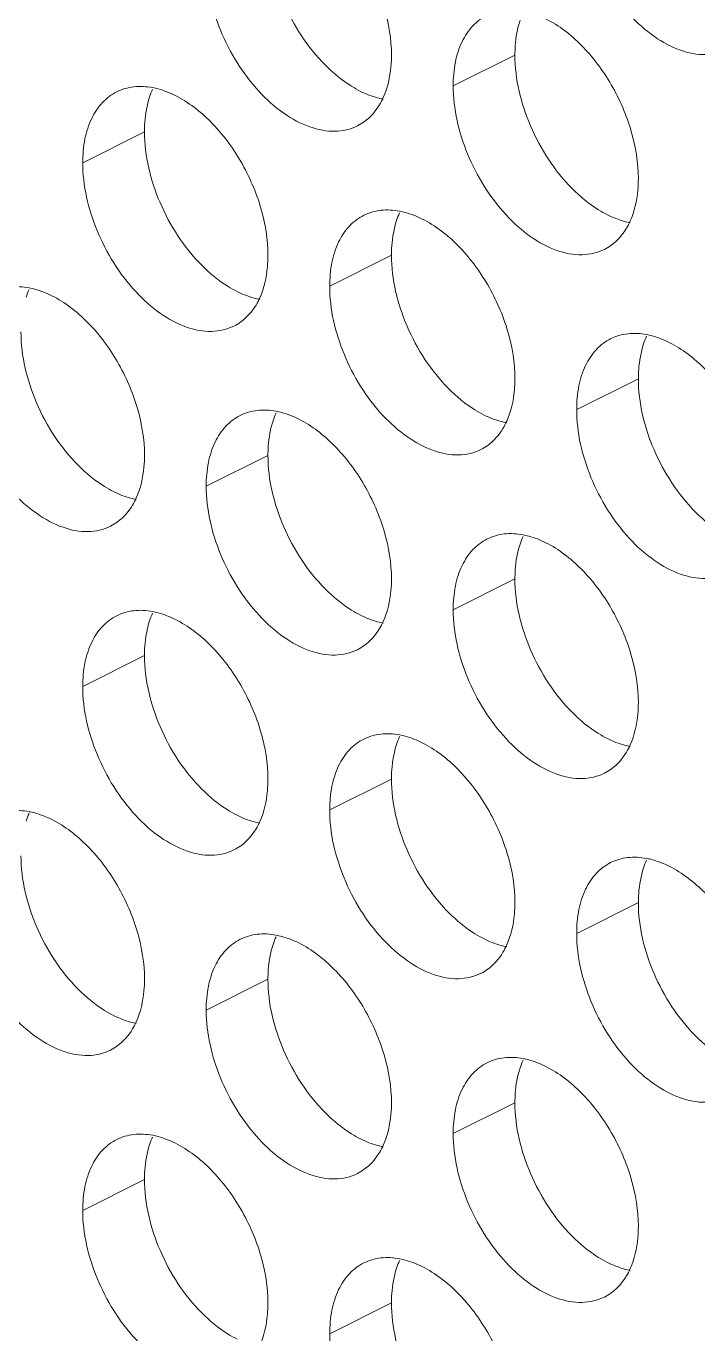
# Model space of a CAD drawing. Header units: millimetres. Extents: x 0 to 2524, y 0 to 1785.
# Drawn here: x 1820.47 to 1826.63, y 826.3 to 838.28 of the extents above; entities that cross this region are included whole.
import ezdxf

# ---------------------------------------------------------------- set-up
doc = ezdxf.new("R2010")
doc.units = ezdxf.units.MM
doc.header["$LTSCALE"] = 0.1
doc.layers.add('标注', color=251, linetype='Continuous', lineweight=9)

msp = doc.modelspace()

# ---------------------------------------------------------------- linework, layer by layer
at = {"layer": '标注'}
for p, q in [((1824.953, 838.014), (1824.387, 837.731)), ((1821.559, 837.311), (1820.993, 837.028)), ((1823.822, 836.18), (1823.256, 835.897)), ((1826.084, 835.049), (1825.519, 834.766)), ((1822.69, 834.346), (1822.124, 834.063)), ((1824.953, 833.214), (1824.387, 832.931)), ((1821.559, 832.511), (1820.993, 832.228)), ((1823.822, 831.38), (1823.256, 831.097)), ((1826.084, 830.249), (1825.519, 829.966)), ((1822.69, 829.546), (1822.124, 829.263)), ((1824.953, 828.414), (1824.387, 828.131)), ((1821.559, 827.711), (1820.993, 827.428)), ((1823.822, 826.58), (1823.256, 826.297))]:
    msp.add_line(p, q, dxfattribs=at)
for centre, radius, start, end in [((1822.303, 837.4), 0.734, 155.8796, 161.7803), ((1823.307, 837.771), 0.453, 296.5256, 305.9034), ((1824.566, 836.269), 0.734, 155.8796, 161.7803), ((1825.57, 836.639), 0.453, 296.5256, 305.9034), ((1821.172, 835.566), 0.734, 155.8796, 161.7803), ((1822.176, 835.936), 0.453, 296.5256, 305.9034), ((1826.829, 835.138), 0.734, 155.8796, 161.7803), ((1823.435, 834.435), 0.734, 155.8796, 161.7803), ((1824.439, 834.805), 0.453, 296.5256, 305.9034), ((1821.044, 834.102), 0.453, 296.5256, 305.9034), ((1825.697, 833.303), 0.734, 155.8796, 161.7803), ((1822.303, 832.6), 0.734, 155.8796, 161.7803), ((1823.307, 832.971), 0.453, 296.5256, 305.9034), ((1824.566, 831.469), 0.734, 155.8796, 161.7803), ((1825.57, 831.839), 0.453, 296.5256, 305.9034), ((1821.172, 830.766), 0.734, 155.8796, 161.7803), ((1822.176, 831.136), 0.453, 296.5256, 305.9034), ((1826.829, 830.338), 0.734, 155.8796, 161.7803), ((1823.435, 829.635), 0.734, 155.8796, 161.7803), ((1824.439, 830.005), 0.453, 296.5256, 305.9034), ((1821.044, 829.302), 0.453, 296.5256, 305.9034), ((1825.697, 828.503), 0.734, 155.8796, 161.7803), ((1822.303, 827.8), 0.734, 155.8796, 161.7803), ((1823.307, 828.171), 0.453, 296.5256, 305.9034), ((1824.566, 826.669), 0.734, 155.8796, 161.7803), ((1825.57, 827.039), 0.453, 296.5256, 305.9034)]:
    msp.add_arc(centre, radius, start, end, dxfattribs=at)
for points, knots in [([(1826.904, 838.068), (1826.841, 838.037), (1826.691, 838.003), (1826.453, 838.051), (1826.215, 838.181), (1825.907, 838.459), (1825.621, 838.922), (1825.519, 839.354), (1825.519, 839.566)], [0, 0, 0, 0, 0.090718, 0.191742, 0.308104, 0.439279, 0.725532, 1, 1, 1, 1]), ([(1822.973, 839.478), (1823.094, 839.417), (1823.324, 839.237), (1823.59, 838.879), (1823.771, 838.46), (1823.822, 838.159), (1823.822, 838.014)], [0, 0, 0, 0, 0.229676, 0.488215, 0.753207, 1, 1, 1, 1]), ([(1823.214, 837.924), (1823.052, 838.086), (1822.801, 838.474), (1822.69, 838.924), (1822.69, 839.146)], [0, 0, 0, 0, 0.508684, 1, 1, 1, 1]), ([(1823.51, 837.365), (1823.447, 837.334), (1823.297, 837.3), (1823.059, 837.348), (1822.821, 837.478), (1822.513, 837.756), (1822.227, 838.219), (1822.124, 838.651), (1822.124, 838.863)], [0, 0, 0, 0, 0.090718, 0.191742, 0.308104, 0.439279, 0.725532, 1, 1, 1, 1]), ([(1824.387, 837.731), (1824.387, 837.804), (1824.399, 837.943), (1824.458, 838.133), (1824.558, 838.286), (1824.65, 838.356), (1824.699, 838.38)], [0, 0, 0, 0, 0.289235, 0.54966, 0.782932, 1, 1, 1, 1]), ([(1824.953, 838.014), (1824.953, 838.043), (1824.957, 838.15), (1824.975, 838.258), (1825, 838.333)], [0, 0, 0, 0, 0.264225, 1, 1, 1, 1]), ([(1825.236, 838.346), (1825.356, 838.286), (1825.587, 838.106), (1825.853, 837.748), (1826.034, 837.329), (1826.084, 837.028), (1826.084, 836.883)], [0, 0, 0, 0, 0.229676, 0.488215, 0.753207, 1, 1, 1, 1]), ([(1823.822, 838.014), (1823.822, 837.979), (1823.816, 837.846), (1823.787, 837.714), (1823.747, 837.625)], [0, 0, 0, 0, 0.268874, 1, 1, 1, 1]), ([(1825.477, 836.792), (1825.315, 836.955), (1825.064, 837.342), (1824.953, 837.793), (1824.953, 838.014)], [0, 0, 0, 0, 0.508684, 1, 1, 1, 1]), ([(1823.539, 837.682), (1823.51, 837.696), (1823.392, 837.763), (1823.287, 837.85), (1823.214, 837.924)], [0, 0, 0, 0, 0.235002, 1, 1, 1, 1]), ([(1821.305, 837.677), (1821.353, 837.702), (1821.463, 837.733), (1821.577, 837.726), (1821.634, 837.716)], [0, 0, 0, 0, 0.482538, 1, 1, 1, 1]), ([(1825.772, 836.234), (1825.71, 836.203), (1825.56, 836.169), (1825.322, 836.216), (1825.084, 836.347), (1824.776, 836.625), (1824.49, 837.087), (1824.387, 837.52), (1824.387, 837.731)], [0, 0, 0, 0, 0.090718, 0.191742, 0.308104, 0.439279, 0.725532, 1, 1, 1, 1]), ([(1820.993, 837.028), (1820.993, 837.101), (1821.005, 837.24), (1821.064, 837.43), (1821.164, 837.583), (1821.256, 837.653), (1821.305, 837.677)], [0, 0, 0, 0, 0.289235, 0.54966, 0.782932, 1, 1, 1, 1]), ([(1821.559, 837.311), (1821.559, 837.34), (1821.562, 837.447), (1821.581, 837.555), (1821.606, 837.63)], [0, 0, 0, 0, 0.264225, 1, 1, 1, 1]), ([(1821.634, 837.716), (1821.651, 837.712), (1821.723, 837.696), (1821.792, 837.668), (1821.842, 837.643)], [0, 0, 0, 0, 0.238696, 1, 1, 1, 1]), ([(1821.842, 837.643), (1821.962, 837.583), (1822.193, 837.403), (1822.459, 837.045), (1822.64, 836.626), (1822.69, 836.325), (1822.69, 836.18)], [0, 0, 0, 0, 0.229676, 0.488215, 0.753207, 1, 1, 1, 1]), ([(1823.746, 837.61), (1823.729, 837.613), (1823.658, 837.63), (1823.589, 837.657), (1823.539, 837.682)], [0, 0, 0, 0, 0.238696, 1, 1, 1, 1]), ([(1823.747, 837.625), (1823.737, 837.602), (1823.693, 837.519), (1823.629, 837.444), (1823.573, 837.404)], [0, 0, 0, 0, 0.265525, 1, 1, 1, 1]), ([(1822.083, 836.089), (1821.921, 836.252), (1821.67, 836.639), (1821.559, 837.09), (1821.559, 837.311)], [0, 0, 0, 0, 0.508684, 1, 1, 1, 1]), ([(1822.378, 835.531), (1822.316, 835.5), (1822.166, 835.466), (1821.928, 835.514), (1821.69, 835.644), (1821.382, 835.922), (1821.096, 836.384), (1820.993, 836.817), (1820.993, 837.028)], [0, 0, 0, 0, 0.090718, 0.191742, 0.308104, 0.439279, 0.725532, 1, 1, 1, 1]), ([(1825.801, 836.551), (1825.773, 836.565), (1825.655, 836.631), (1825.55, 836.719), (1825.477, 836.792)], [0, 0, 0, 0, 0.235002, 1, 1, 1, 1]), ([(1826.084, 836.883), (1826.084, 836.847), (1826.079, 836.715), (1826.049, 836.582), (1826.01, 836.494)], [0, 0, 0, 0, 0.268874, 1, 1, 1, 1]), ([(1823.256, 835.897), (1823.256, 835.97), (1823.268, 836.109), (1823.327, 836.299), (1823.426, 836.451), (1823.519, 836.522), (1823.568, 836.546)], [0, 0, 0, 0, 0.289235, 0.54966, 0.782932, 1, 1, 1, 1]), ([(1823.568, 836.546), (1823.616, 836.57), (1823.726, 836.602), (1823.84, 836.595), (1823.897, 836.584)], [0, 0, 0, 0, 0.482538, 1, 1, 1, 1]), ([(1823.897, 836.584), (1823.914, 836.581), (1823.985, 836.564), (1824.054, 836.537), (1824.104, 836.512)], [0, 0, 0, 0, 0.238696, 1, 1, 1, 1]), ([(1826.009, 836.479), (1825.992, 836.482), (1825.92, 836.498), (1825.851, 836.526), (1825.801, 836.551)], [0, 0, 0, 0, 0.238696, 1, 1, 1, 1]), ([(1823.822, 836.18), (1823.822, 836.208), (1823.825, 836.316), (1823.844, 836.423), (1823.869, 836.498)], [0, 0, 0, 0, 0.264225, 1, 1, 1, 1]), ([(1824.104, 836.512), (1824.225, 836.452), (1824.456, 836.271), (1824.722, 835.913), (1824.903, 835.495), (1824.953, 835.194), (1824.953, 835.049)], [0, 0, 0, 0, 0.229676, 0.488215, 0.753207, 1, 1, 1, 1]), ([(1826.01, 836.494), (1825.999, 836.471), (1825.956, 836.387), (1825.892, 836.313), (1825.836, 836.272)], [0, 0, 0, 0, 0.265525, 1, 1, 1, 1]), ([(1822.69, 836.18), (1822.69, 836.144), (1822.684, 836.012), (1822.655, 835.879), (1822.616, 835.791)], [0, 0, 0, 0, 0.268874, 1, 1, 1, 1]), ([(1824.345, 834.958), (1824.184, 835.121), (1823.933, 835.508), (1823.822, 835.958), (1823.822, 836.18)], [0, 0, 0, 0, 0.508684, 1, 1, 1, 1]), ([(1822.407, 835.848), (1822.379, 835.862), (1822.261, 835.929), (1822.155, 836.016), (1822.083, 836.089)], [0, 0, 0, 0, 0.235002, 1, 1, 1, 1]), ([(1820.174, 835.843), (1820.222, 835.867), (1820.332, 835.899), (1820.446, 835.892), (1820.503, 835.881)], [0, 0, 0, 0, 0.482538, 1, 1, 1, 1]), ([(1820.503, 835.881), (1820.52, 835.878), (1820.591, 835.861), (1820.66, 835.834), (1820.71, 835.809)], [0, 0, 0, 0, 0.238696, 1, 1, 1, 1]), ([(1820.71, 835.809), (1820.831, 835.749), (1821.061, 835.568), (1821.328, 835.21), (1821.509, 834.792), (1821.559, 834.491), (1821.559, 834.346)], [0, 0, 0, 0, 0.229676, 0.488215, 0.753207, 1, 1, 1, 1]), ([(1822.615, 835.776), (1822.598, 835.779), (1822.526, 835.796), (1822.457, 835.823), (1822.407, 835.848)], [0, 0, 0, 0, 0.238696, 1, 1, 1, 1]), ([(1824.641, 834.4), (1824.578, 834.368), (1824.428, 834.334), (1824.191, 834.382), (1823.952, 834.513), (1823.644, 834.79), (1823.358, 835.253), (1823.256, 835.685), (1823.256, 835.897)], [0, 0, 0, 0, 0.090718, 0.191742, 0.308104, 0.439279, 0.725532, 1, 1, 1, 1]), ([(1822.616, 835.791), (1822.605, 835.768), (1822.562, 835.684), (1822.498, 835.61), (1822.442, 835.569)], [0, 0, 0, 0, 0.265525, 1, 1, 1, 1]), ([(1820.951, 834.255), (1820.79, 834.418), (1820.539, 834.805), (1820.427, 835.255), (1820.427, 835.477)], [0, 0, 0, 0, 0.508684, 1, 1, 1, 1]), ([(1825.83, 835.415), (1825.879, 835.439), (1825.989, 835.471), (1826.103, 835.464), (1826.159, 835.453)], [0, 0, 0, 0, 0.482538, 1, 1, 1, 1]), ([(1826.159, 835.453), (1826.177, 835.45), (1826.248, 835.433), (1826.317, 835.406), (1826.367, 835.381)], [0, 0, 0, 0, 0.238696, 1, 1, 1, 1]), ([(1825.519, 834.766), (1825.519, 834.839), (1825.531, 834.978), (1825.59, 835.168), (1825.689, 835.32), (1825.782, 835.39), (1825.83, 835.415)], [0, 0, 0, 0, 0.289235, 0.54966, 0.782932, 1, 1, 1, 1]), ([(1826.084, 835.049), (1826.084, 835.077), (1826.088, 835.184), (1826.107, 835.292), (1826.132, 835.367)], [0, 0, 0, 0, 0.264225, 1, 1, 1, 1]), ([(1826.367, 835.381), (1826.488, 835.32), (1826.718, 835.14), (1826.984, 834.782), (1827.166, 834.363), (1827.216, 834.062), (1827.216, 833.917)], [0, 0, 0, 0, 0.229676, 0.488215, 0.753207, 1, 1, 1, 1]), ([(1821.247, 833.697), (1821.184, 833.665), (1821.034, 833.631), (1820.797, 833.679), (1820.558, 833.81), (1820.25, 834.087), (1819.964, 834.55), (1819.862, 834.983), (1819.862, 835.194)], [0, 0, 0, 0, 0.090718, 0.191742, 0.308104, 0.439279, 0.725532, 1, 1, 1, 1]), ([(1824.953, 835.049), (1824.953, 835.013), (1824.947, 834.881), (1824.918, 834.748), (1824.878, 834.66)], [0, 0, 0, 0, 0.268874, 1, 1, 1, 1]), ([(1826.608, 833.827), (1826.447, 833.989), (1826.196, 834.376), (1826.084, 834.827), (1826.084, 835.049)], [0, 0, 0, 0, 0.508684, 1, 1, 1, 1]), ([(1824.67, 834.716), (1824.642, 834.731), (1824.524, 834.797), (1824.418, 834.884), (1824.345, 834.958)], [0, 0, 0, 0, 0.235002, 1, 1, 1, 1]), ([(1822.436, 834.712), (1822.485, 834.736), (1822.595, 834.768), (1822.708, 834.761), (1822.765, 834.75)], [0, 0, 0, 0, 0.482538, 1, 1, 1, 1]), ([(1822.765, 834.75), (1822.783, 834.747), (1822.854, 834.73), (1822.923, 834.703), (1822.973, 834.678)], [0, 0, 0, 0, 0.238696, 1, 1, 1, 1]), ([(1826.904, 833.268), (1826.841, 833.237), (1826.691, 833.203), (1826.453, 833.251), (1826.215, 833.381), (1825.907, 833.659), (1825.621, 834.122), (1825.519, 834.554), (1825.519, 834.766)], [0, 0, 0, 0, 0.090718, 0.191742, 0.308104, 0.439279, 0.725532, 1, 1, 1, 1]), ([(1822.124, 834.063), (1822.124, 834.136), (1822.136, 834.275), (1822.195, 834.465), (1822.295, 834.617), (1822.387, 834.687), (1822.436, 834.712)], [0, 0, 0, 0, 0.289235, 0.54966, 0.782932, 1, 1, 1, 1]), ([(1822.69, 834.346), (1822.69, 834.374), (1822.694, 834.481), (1822.713, 834.589), (1822.737, 834.664)], [0, 0, 0, 0, 0.264225, 1, 1, 1, 1]), ([(1822.973, 834.678), (1823.094, 834.617), (1823.324, 834.437), (1823.59, 834.079), (1823.771, 833.66), (1823.822, 833.359), (1823.822, 833.214)], [0, 0, 0, 0, 0.229676, 0.488215, 0.753207, 1, 1, 1, 1]), ([(1824.878, 834.644), (1824.861, 834.648), (1824.789, 834.664), (1824.72, 834.691), (1824.67, 834.716)], [0, 0, 0, 0, 0.238696, 1, 1, 1, 1]), ([(1824.878, 834.66), (1824.868, 834.637), (1824.825, 834.553), (1824.761, 834.479), (1824.704, 834.438)], [0, 0, 0, 0, 0.265525, 1, 1, 1, 1]), ([(1821.276, 834.014), (1821.248, 834.028), (1821.13, 834.094), (1821.024, 834.182), (1820.951, 834.255)], [0, 0, 0, 0, 0.235002, 1, 1, 1, 1]), ([(1821.559, 834.346), (1821.559, 834.31), (1821.553, 834.178), (1821.524, 834.045), (1821.484, 833.957)], [0, 0, 0, 0, 0.268874, 1, 1, 1, 1]), ([(1823.214, 833.124), (1823.052, 833.286), (1822.801, 833.674), (1822.69, 834.124), (1822.69, 834.346)], [0, 0, 0, 0, 0.508684, 1, 1, 1, 1]), ([(1821.484, 833.941), (1821.466, 833.945), (1821.395, 833.961), (1821.326, 833.989), (1821.276, 834.014)], [0, 0, 0, 0, 0.238696, 1, 1, 1, 1]), ([(1823.51, 832.565), (1823.447, 832.534), (1823.297, 832.5), (1823.059, 832.548), (1822.821, 832.678), (1822.513, 832.956), (1822.227, 833.419), (1822.124, 833.851), (1822.124, 834.063)], [0, 0, 0, 0, 0.090718, 0.191742, 0.308104, 0.439279, 0.725532, 1, 1, 1, 1]), ([(1821.484, 833.957), (1821.474, 833.934), (1821.431, 833.85), (1821.366, 833.776), (1821.31, 833.735)], [0, 0, 0, 0, 0.265525, 1, 1, 1, 1]), ([(1826.933, 833.585), (1826.904, 833.599), (1826.786, 833.666), (1826.681, 833.753), (1826.608, 833.827)], [0, 0, 0, 0, 0.235002, 1, 1, 1, 1]), ([(1824.387, 832.931), (1824.387, 833.004), (1824.399, 833.143), (1824.458, 833.333), (1824.558, 833.486), (1824.65, 833.556), (1824.699, 833.58)], [0, 0, 0, 0, 0.289235, 0.54966, 0.782932, 1, 1, 1, 1]), ([(1824.699, 833.58), (1824.747, 833.605), (1824.858, 833.636), (1824.971, 833.629), (1825.028, 833.619)], [0, 0, 0, 0, 0.482538, 1, 1, 1, 1]), ([(1824.953, 833.214), (1824.953, 833.243), (1824.957, 833.35), (1824.975, 833.458), (1825, 833.533)], [0, 0, 0, 0, 0.264225, 1, 1, 1, 1]), ([(1825.028, 833.619), (1825.045, 833.615), (1825.117, 833.599), (1825.186, 833.571), (1825.236, 833.546)], [0, 0, 0, 0, 0.238696, 1, 1, 1, 1]), ([(1825.236, 833.546), (1825.356, 833.486), (1825.587, 833.306), (1825.853, 832.948), (1826.034, 832.529), (1826.084, 832.228), (1826.084, 832.083)], [0, 0, 0, 0, 0.229676, 0.488215, 0.753207, 1, 1, 1, 1]), ([(1823.822, 833.214), (1823.822, 833.179), (1823.816, 833.046), (1823.787, 832.914), (1823.747, 832.825)], [0, 0, 0, 0, 0.268874, 1, 1, 1, 1]), ([(1825.477, 831.992), (1825.315, 832.155), (1825.064, 832.542), (1824.953, 832.993), (1824.953, 833.214)], [0, 0, 0, 0, 0.508684, 1, 1, 1, 1]), ([(1823.539, 832.882), (1823.51, 832.896), (1823.392, 832.963), (1823.287, 833.05), (1823.214, 833.124)], [0, 0, 0, 0, 0.235002, 1, 1, 1, 1]), ([(1820.993, 832.228), (1820.993, 832.301), (1821.005, 832.44), (1821.064, 832.63), (1821.164, 832.783), (1821.256, 832.853), (1821.305, 832.877)], [0, 0, 0, 0, 0.289235, 0.54966, 0.782932, 1, 1, 1, 1]), ([(1821.305, 832.877), (1821.353, 832.902), (1821.463, 832.933), (1821.577, 832.926), (1821.634, 832.916)], [0, 0, 0, 0, 0.482538, 1, 1, 1, 1]), ([(1821.559, 832.511), (1821.559, 832.54), (1821.562, 832.647), (1821.581, 832.755), (1821.606, 832.83)], [0, 0, 0, 0, 0.264225, 1, 1, 1, 1]), ([(1821.634, 832.916), (1821.651, 832.912), (1821.723, 832.896), (1821.792, 832.868), (1821.842, 832.843)], [0, 0, 0, 0, 0.238696, 1, 1, 1, 1]), ([(1821.842, 832.843), (1821.962, 832.783), (1822.193, 832.603), (1822.459, 832.245), (1822.64, 831.826), (1822.69, 831.525), (1822.69, 831.38)], [0, 0, 0, 0, 0.229676, 0.488215, 0.753207, 1, 1, 1, 1]), ([(1823.746, 832.81), (1823.729, 832.813), (1823.658, 832.83), (1823.589, 832.857), (1823.539, 832.882)], [0, 0, 0, 0, 0.238696, 1, 1, 1, 1]), ([(1823.747, 832.825), (1823.737, 832.802), (1823.693, 832.719), (1823.629, 832.644), (1823.573, 832.604)], [0, 0, 0, 0, 0.265525, 1, 1, 1, 1]), ([(1825.772, 831.434), (1825.71, 831.403), (1825.56, 831.369), (1825.322, 831.416), (1825.084, 831.547), (1824.776, 831.825), (1824.49, 832.287), (1824.387, 832.72), (1824.387, 832.931)], [0, 0, 0, 0, 0.090718, 0.191742, 0.308104, 0.439279, 0.725532, 1, 1, 1, 1]), ([(1822.083, 831.289), (1821.921, 831.452), (1821.67, 831.839), (1821.559, 832.29), (1821.559, 832.511)], [0, 0, 0, 0, 0.508684, 1, 1, 1, 1]), ([(1822.378, 830.731), (1822.316, 830.7), (1822.166, 830.666), (1821.928, 830.714), (1821.69, 830.844), (1821.382, 831.122), (1821.096, 831.584), (1820.993, 832.017), (1820.993, 832.228)], [0, 0, 0, 0, 0.090718, 0.191742, 0.308104, 0.439279, 0.725532, 1, 1, 1, 1]), ([(1825.801, 831.751), (1825.773, 831.765), (1825.655, 831.831), (1825.55, 831.919), (1825.477, 831.992)], [0, 0, 0, 0, 0.235002, 1, 1, 1, 1]), ([(1826.084, 832.083), (1826.084, 832.047), (1826.079, 831.915), (1826.049, 831.782), (1826.01, 831.694)], [0, 0, 0, 0, 0.268874, 1, 1, 1, 1]), ([(1823.256, 831.097), (1823.256, 831.17), (1823.268, 831.309), (1823.327, 831.499), (1823.426, 831.651), (1823.519, 831.722), (1823.568, 831.746)], [0, 0, 0, 0, 0.289235, 0.54966, 0.782932, 1, 1, 1, 1]), ([(1823.568, 831.746), (1823.616, 831.77), (1823.726, 831.802), (1823.84, 831.795), (1823.897, 831.784)], [0, 0, 0, 0, 0.482538, 1, 1, 1, 1]), ([(1823.897, 831.784), (1823.914, 831.781), (1823.985, 831.764), (1824.054, 831.737), (1824.104, 831.712)], [0, 0, 0, 0, 0.238696, 1, 1, 1, 1]), ([(1826.009, 831.679), (1825.992, 831.682), (1825.92, 831.698), (1825.851, 831.726), (1825.801, 831.751)], [0, 0, 0, 0, 0.238696, 1, 1, 1, 1]), ([(1823.822, 831.38), (1823.822, 831.408), (1823.825, 831.516), (1823.844, 831.623), (1823.869, 831.698)], [0, 0, 0, 0, 0.264225, 1, 1, 1, 1]), ([(1824.104, 831.712), (1824.225, 831.652), (1824.456, 831.471), (1824.722, 831.113), (1824.903, 830.695), (1824.953, 830.394), (1824.953, 830.249)], [0, 0, 0, 0, 0.229676, 0.488215, 0.753207, 1, 1, 1, 1]), ([(1826.01, 831.694), (1825.999, 831.671), (1825.956, 831.587), (1825.892, 831.513), (1825.836, 831.472)], [0, 0, 0, 0, 0.265525, 1, 1, 1, 1]), ([(1822.69, 831.38), (1822.69, 831.344), (1822.684, 831.212), (1822.655, 831.079), (1822.616, 830.991)], [0, 0, 0, 0, 0.268874, 1, 1, 1, 1]), ([(1824.345, 830.158), (1824.184, 830.321), (1823.933, 830.708), (1823.822, 831.158), (1823.822, 831.38)], [0, 0, 0, 0, 0.508684, 1, 1, 1, 1]), ([(1822.407, 831.048), (1822.379, 831.062), (1822.261, 831.129), (1822.155, 831.216), (1822.083, 831.289)], [0, 0, 0, 0, 0.235002, 1, 1, 1, 1]), ([(1820.174, 831.043), (1820.222, 831.067), (1820.332, 831.099), (1820.446, 831.092), (1820.503, 831.081)], [0, 0, 0, 0, 0.482538, 1, 1, 1, 1]), ([(1820.503, 831.081), (1820.52, 831.078), (1820.591, 831.061), (1820.66, 831.034), (1820.71, 831.009)], [0, 0, 0, 0, 0.238696, 1, 1, 1, 1]), ([(1822.615, 830.976), (1822.598, 830.979), (1822.526, 830.996), (1822.457, 831.023), (1822.407, 831.048)], [0, 0, 0, 0, 0.238696, 1, 1, 1, 1]), ([(1824.641, 829.6), (1824.578, 829.568), (1824.428, 829.534), (1824.191, 829.582), (1823.952, 829.713), (1823.644, 829.99), (1823.358, 830.453), (1823.256, 830.885), (1823.256, 831.097)], [0, 0, 0, 0, 0.090718, 0.191742, 0.308104, 0.439279, 0.725532, 1, 1, 1, 1]), ([(1820.71, 831.009), (1820.831, 830.949), (1821.061, 830.768), (1821.328, 830.41), (1821.509, 829.992), (1821.559, 829.691), (1821.559, 829.546)], [0, 0, 0, 0, 0.229676, 0.488215, 0.753207, 1, 1, 1, 1]), ([(1822.616, 830.991), (1822.605, 830.968), (1822.562, 830.884), (1822.498, 830.81), (1822.442, 830.769)], [0, 0, 0, 0, 0.265525, 1, 1, 1, 1]), ([(1820.951, 829.455), (1820.79, 829.618), (1820.539, 830.005), (1820.427, 830.455), (1820.427, 830.677)], [0, 0, 0, 0, 0.508684, 1, 1, 1, 1]), ([(1825.83, 830.615), (1825.879, 830.639), (1825.989, 830.671), (1826.103, 830.664), (1826.159, 830.653)], [0, 0, 0, 0, 0.482538, 1, 1, 1, 1]), ([(1825.519, 829.966), (1825.519, 830.039), (1825.531, 830.178), (1825.59, 830.368), (1825.689, 830.52), (1825.782, 830.59), (1825.83, 830.615)], [0, 0, 0, 0, 0.289235, 0.54966, 0.782932, 1, 1, 1, 1]), ([(1826.084, 830.249), (1826.084, 830.277), (1826.088, 830.384), (1826.107, 830.492), (1826.132, 830.567)], [0, 0, 0, 0, 0.264225, 1, 1, 1, 1]), ([(1826.159, 830.653), (1826.177, 830.65), (1826.248, 830.633), (1826.317, 830.606), (1826.367, 830.581)], [0, 0, 0, 0, 0.238696, 1, 1, 1, 1]), ([(1826.367, 830.581), (1826.488, 830.52), (1826.718, 830.34), (1826.984, 829.982), (1827.166, 829.563), (1827.216, 829.262), (1827.216, 829.117)], [0, 0, 0, 0, 0.229676, 0.488215, 0.753207, 1, 1, 1, 1]), ([(1821.247, 828.897), (1821.184, 828.865), (1821.034, 828.831), (1820.797, 828.879), (1820.558, 829.01), (1820.25, 829.287), (1819.964, 829.75), (1819.862, 830.183), (1819.862, 830.394)], [0, 0, 0, 0, 0.090718, 0.191742, 0.308104, 0.439279, 0.725532, 1, 1, 1, 1]), ([(1824.953, 830.249), (1824.953, 830.213), (1824.947, 830.081), (1824.918, 829.948), (1824.878, 829.86)], [0, 0, 0, 0, 0.268874, 1, 1, 1, 1]), ([(1826.608, 829.027), (1826.447, 829.189), (1826.196, 829.576), (1826.084, 830.027), (1826.084, 830.249)], [0, 0, 0, 0, 0.508684, 1, 1, 1, 1]), ([(1824.67, 829.916), (1824.642, 829.931), (1824.524, 829.997), (1824.418, 830.084), (1824.345, 830.158)], [0, 0, 0, 0, 0.235002, 1, 1, 1, 1]), ([(1822.436, 829.912), (1822.485, 829.936), (1822.595, 829.968), (1822.708, 829.961), (1822.765, 829.95)], [0, 0, 0, 0, 0.482538, 1, 1, 1, 1]), ([(1822.765, 829.95), (1822.783, 829.947), (1822.854, 829.93), (1822.923, 829.903), (1822.973, 829.878)], [0, 0, 0, 0, 0.238696, 1, 1, 1, 1]), ([(1826.904, 828.468), (1826.841, 828.437), (1826.691, 828.403), (1826.453, 828.451), (1826.215, 828.581), (1825.907, 828.859), (1825.621, 829.322), (1825.519, 829.754), (1825.519, 829.966)], [0, 0, 0, 0, 0.090718, 0.191742, 0.308104, 0.439279, 0.725532, 1, 1, 1, 1]), ([(1822.124, 829.263), (1822.124, 829.336), (1822.136, 829.475), (1822.195, 829.665), (1822.295, 829.817), (1822.387, 829.887), (1822.436, 829.912)], [0, 0, 0, 0, 0.289235, 0.54966, 0.782932, 1, 1, 1, 1]), ([(1822.69, 829.546), (1822.69, 829.574), (1822.694, 829.681), (1822.713, 829.789), (1822.737, 829.864)], [0, 0, 0, 0, 0.264225, 1, 1, 1, 1]), ([(1822.973, 829.878), (1823.094, 829.817), (1823.324, 829.637), (1823.59, 829.279), (1823.771, 828.86), (1823.822, 828.559), (1823.822, 828.414)], [0, 0, 0, 0, 0.229676, 0.488215, 0.753207, 1, 1, 1, 1]), ([(1824.878, 829.844), (1824.861, 829.848), (1824.789, 829.864), (1824.72, 829.891), (1824.67, 829.916)], [0, 0, 0, 0, 0.238696, 1, 1, 1, 1]), ([(1824.878, 829.86), (1824.868, 829.837), (1824.825, 829.753), (1824.761, 829.679), (1824.704, 829.638)], [0, 0, 0, 0, 0.265525, 1, 1, 1, 1]), ([(1821.559, 829.546), (1821.559, 829.51), (1821.553, 829.378), (1821.524, 829.245), (1821.484, 829.157)], [0, 0, 0, 0, 0.268874, 1, 1, 1, 1]), ([(1823.214, 828.324), (1823.052, 828.486), (1822.801, 828.874), (1822.69, 829.324), (1822.69, 829.546)], [0, 0, 0, 0, 0.508684, 1, 1, 1, 1]), ([(1821.276, 829.214), (1821.248, 829.228), (1821.13, 829.294), (1821.024, 829.382), (1820.951, 829.455)], [0, 0, 0, 0, 0.235002, 1, 1, 1, 1]), ([(1823.51, 827.765), (1823.447, 827.734), (1823.297, 827.7), (1823.059, 827.748), (1822.821, 827.878), (1822.513, 828.156), (1822.227, 828.619), (1822.124, 829.051), (1822.124, 829.263)], [0, 0, 0, 0, 0.090718, 0.191742, 0.308104, 0.439279, 0.725532, 1, 1, 1, 1]), ([(1821.484, 829.141), (1821.466, 829.145), (1821.395, 829.161), (1821.326, 829.189), (1821.276, 829.214)], [0, 0, 0, 0, 0.238696, 1, 1, 1, 1]), ([(1821.484, 829.157), (1821.474, 829.134), (1821.431, 829.05), (1821.366, 828.976), (1821.31, 828.935)], [0, 0, 0, 0, 0.265525, 1, 1, 1, 1]), ([(1826.933, 828.785), (1826.904, 828.799), (1826.786, 828.866), (1826.681, 828.953), (1826.608, 829.027)], [0, 0, 0, 0, 0.235002, 1, 1, 1, 1]), ([(1824.387, 828.131), (1824.387, 828.204), (1824.399, 828.343), (1824.458, 828.533), (1824.558, 828.686), (1824.65, 828.756), (1824.699, 828.78)], [0, 0, 0, 0, 0.289235, 0.54966, 0.782932, 1, 1, 1, 1]), ([(1824.699, 828.78), (1824.747, 828.805), (1824.858, 828.836), (1824.971, 828.829), (1825.028, 828.819)], [0, 0, 0, 0, 0.482538, 1, 1, 1, 1]), ([(1825.028, 828.819), (1825.045, 828.815), (1825.117, 828.799), (1825.186, 828.771), (1825.236, 828.746)], [0, 0, 0, 0, 0.238696, 1, 1, 1, 1]), ([(1825.236, 828.746), (1825.356, 828.686), (1825.587, 828.506), (1825.853, 828.148), (1826.034, 827.729), (1826.084, 827.428), (1826.084, 827.283)], [0, 0, 0, 0, 0.229676, 0.488215, 0.753207, 1, 1, 1, 1]), ([(1824.953, 828.414), (1824.953, 828.443), (1824.957, 828.55), (1824.975, 828.658), (1825, 828.733)], [0, 0, 0, 0, 0.264225, 1, 1, 1, 1]), ([(1823.822, 828.414), (1823.822, 828.379), (1823.816, 828.246), (1823.787, 828.114), (1823.747, 828.025)], [0, 0, 0, 0, 0.268874, 1, 1, 1, 1]), ([(1825.477, 827.192), (1825.315, 827.355), (1825.064, 827.742), (1824.953, 828.193), (1824.953, 828.414)], [0, 0, 0, 0, 0.508684, 1, 1, 1, 1]), ([(1823.539, 828.082), (1823.51, 828.096), (1823.392, 828.163), (1823.287, 828.25), (1823.214, 828.324)], [0, 0, 0, 0, 0.235002, 1, 1, 1, 1]), ([(1820.993, 827.428), (1820.993, 827.501), (1821.005, 827.64), (1821.064, 827.83), (1821.164, 827.983), (1821.256, 828.053), (1821.305, 828.077)], [0, 0, 0, 0, 0.289235, 0.54966, 0.782932, 1, 1, 1, 1]), ([(1821.305, 828.077), (1821.353, 828.102), (1821.463, 828.133), (1821.577, 828.126), (1821.634, 828.116)], [0, 0, 0, 0, 0.482538, 1, 1, 1, 1]), ([(1821.559, 827.711), (1821.559, 827.74), (1821.562, 827.847), (1821.581, 827.955), (1821.606, 828.03)], [0, 0, 0, 0, 0.264225, 1, 1, 1, 1]), ([(1821.634, 828.116), (1821.651, 828.112), (1821.723, 828.096), (1821.792, 828.068), (1821.842, 828.043)], [0, 0, 0, 0, 0.238696, 1, 1, 1, 1]), ([(1821.842, 828.043), (1821.962, 827.983), (1822.193, 827.803), (1822.459, 827.445), (1822.64, 827.026), (1822.69, 826.725), (1822.69, 826.58)], [0, 0, 0, 0, 0.229676, 0.488215, 0.753207, 1, 1, 1, 1]), ([(1823.746, 828.01), (1823.729, 828.013), (1823.658, 828.03), (1823.589, 828.057), (1823.539, 828.082)], [0, 0, 0, 0, 0.238696, 1, 1, 1, 1]), ([(1823.747, 828.025), (1823.737, 828.002), (1823.693, 827.919), (1823.629, 827.844), (1823.573, 827.804)], [0, 0, 0, 0, 0.265525, 1, 1, 1, 1]), ([(1825.772, 826.634), (1825.71, 826.603), (1825.56, 826.569), (1825.322, 826.616), (1825.084, 826.747), (1824.776, 827.025), (1824.49, 827.487), (1824.387, 827.92), (1824.387, 828.131)], [0, 0, 0, 0, 0.090718, 0.191742, 0.308104, 0.439279, 0.725532, 1, 1, 1, 1]), ([(1822.083, 826.489), (1821.921, 826.652), (1821.67, 827.039), (1821.559, 827.49), (1821.559, 827.711)], [0, 0, 0, 0, 0.508684, 1, 1, 1, 1]), ([(1822.378, 825.931), (1822.316, 825.9), (1822.166, 825.866), (1821.928, 825.914), (1821.69, 826.044), (1821.382, 826.322), (1821.096, 826.784), (1820.993, 827.217), (1820.993, 827.428)], [0, 0, 0, 0, 0.090718, 0.191742, 0.308104, 0.439279, 0.725532, 1, 1, 1, 1]), ([(1825.801, 826.951), (1825.773, 826.965), (1825.655, 827.031), (1825.55, 827.119), (1825.477, 827.192)], [0, 0, 0, 0, 0.235002, 1, 1, 1, 1]), ([(1826.084, 827.283), (1826.084, 827.247), (1826.079, 827.115), (1826.049, 826.982), (1826.01, 826.894)], [0, 0, 0, 0, 0.268874, 1, 1, 1, 1]), ([(1823.256, 826.297), (1823.256, 826.37), (1823.268, 826.509), (1823.327, 826.699), (1823.426, 826.851), (1823.519, 826.922), (1823.568, 826.946)], [0, 0, 0, 0, 0.289235, 0.54966, 0.782932, 1, 1, 1, 1]), ([(1823.568, 826.946), (1823.616, 826.97), (1823.726, 827.002), (1823.84, 826.995), (1823.897, 826.984)], [0, 0, 0, 0, 0.482538, 1, 1, 1, 1]), ([(1823.897, 826.984), (1823.914, 826.981), (1823.985, 826.964), (1824.054, 826.937), (1824.104, 826.912)], [0, 0, 0, 0, 0.238696, 1, 1, 1, 1]), ([(1826.009, 826.879), (1825.992, 826.882), (1825.92, 826.898), (1825.851, 826.926), (1825.801, 826.951)], [0, 0, 0, 0, 0.238696, 1, 1, 1, 1]), ([(1823.822, 826.58), (1823.822, 826.608), (1823.825, 826.716), (1823.844, 826.823), (1823.869, 826.898)], [0, 0, 0, 0, 0.264225, 1, 1, 1, 1]), ([(1824.104, 826.912), (1824.225, 826.852), (1824.456, 826.671), (1824.722, 826.313), (1824.903, 825.895), (1824.953, 825.594), (1824.953, 825.449)], [0, 0, 0, 0, 0.229676, 0.488215, 0.753207, 1, 1, 1, 1]), ([(1826.01, 826.894), (1825.999, 826.871), (1825.956, 826.787), (1825.892, 826.713), (1825.836, 826.672)], [0, 0, 0, 0, 0.265525, 1, 1, 1, 1]), ([(1822.407, 826.248), (1822.379, 826.262), (1822.261, 826.329), (1822.155, 826.416), (1822.083, 826.489)], [0, 0, 0, 0, 0.235002, 1, 1, 1, 1]), ([(1822.69, 826.58), (1822.69, 826.544), (1822.684, 826.412), (1822.655, 826.279), (1822.616, 826.191)], [0, 0, 0, 0, 0.268874, 1, 1, 1, 1]), ([(1824.345, 825.358), (1824.184, 825.521), (1823.933, 825.908), (1823.822, 826.358), (1823.822, 826.58)], [0, 0, 0, 0, 0.508684, 1, 1, 1, 1]), ([(1824.641, 824.8), (1824.578, 824.768), (1824.428, 824.734), (1824.191, 824.782), (1823.952, 824.913), (1823.644, 825.19), (1823.358, 825.653), (1823.256, 826.085), (1823.256, 826.297)], [0, 0, 0, 0, 0.090718, 0.191742, 0.308104, 0.439279, 0.725532, 1, 1, 1, 1])]:
    msp.add_open_spline(points, degree=3, knots=knots, dxfattribs=at)

doc.saveas('drawing.dxf')
